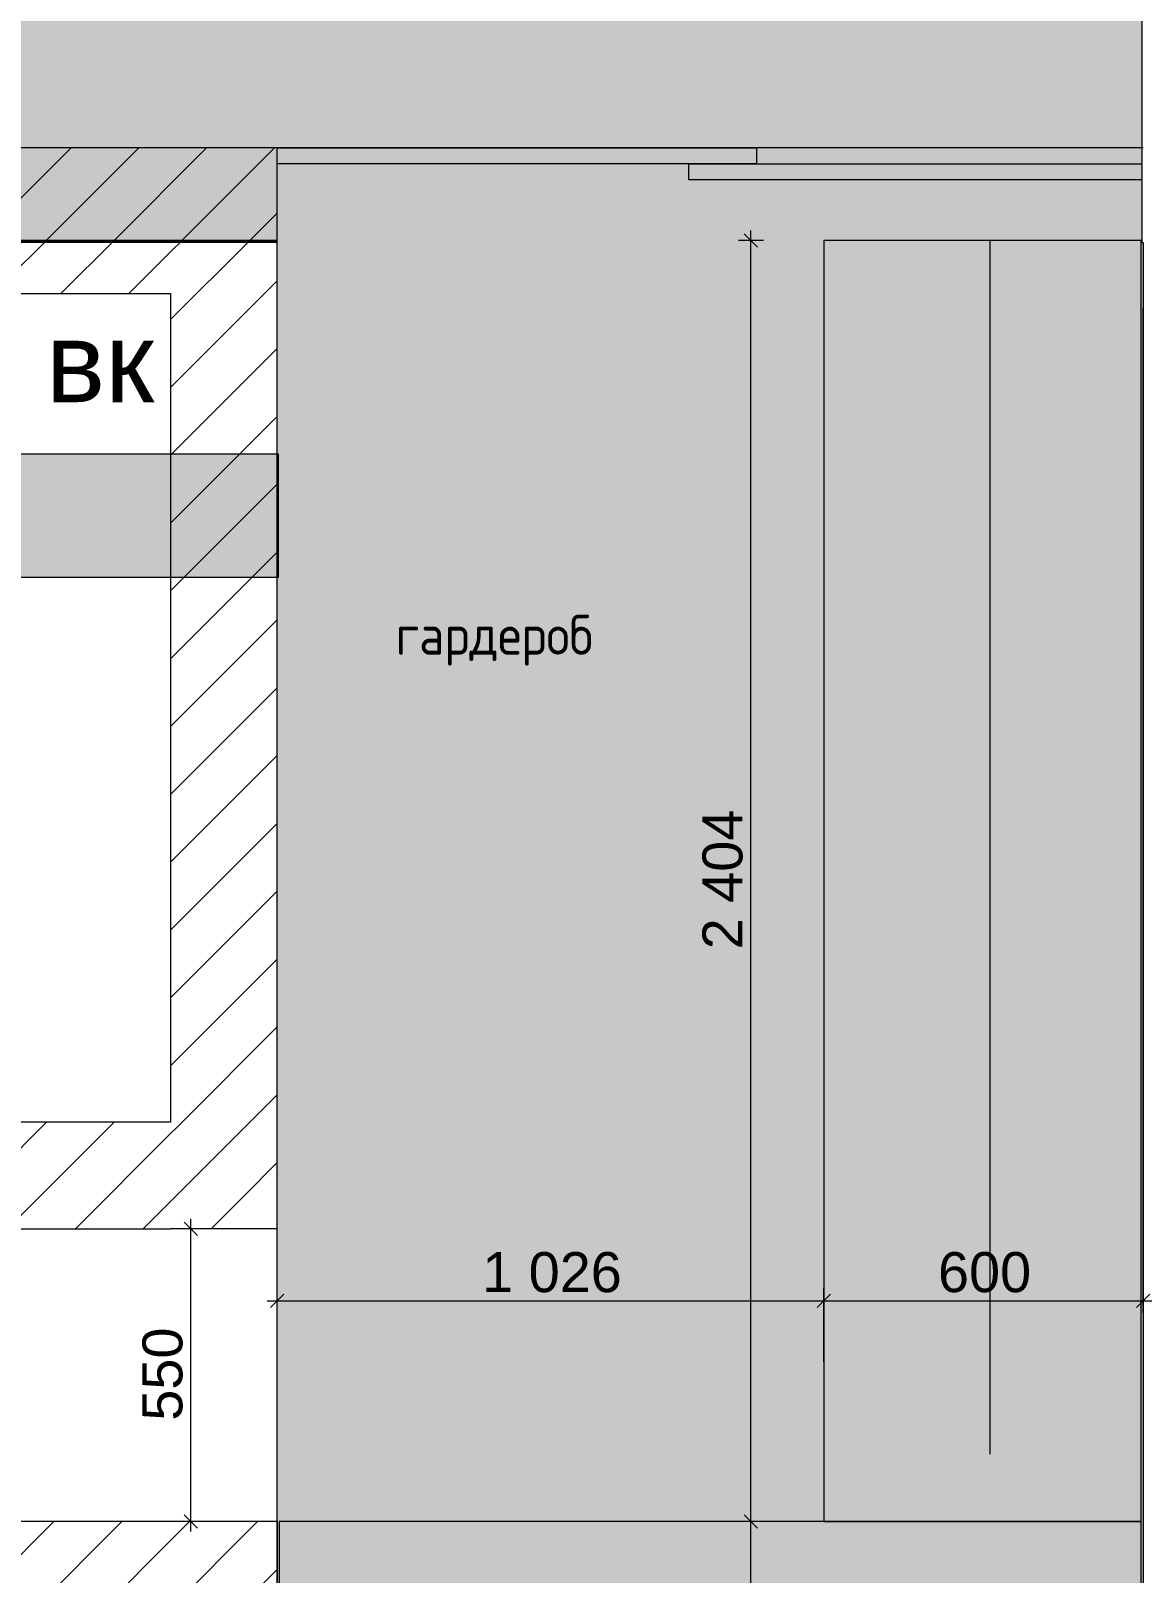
# Model space of a CAD drawing. Header units: millimetres. Extents: x 2336463 to 2579121, y 595385 to 778077.
# Drawn here: x 2403978 to 2406063, y 701510 to 704404 of the extents above; entities that cross this region are included whole.
import ezdxf

# ---------------------------------------------------------------- set-up
doc = ezdxf.new("R2010")
doc.units = ezdxf.units.MM
doc.header["$MEASUREMENT"] = 0
for name, color, linetype in [('+возводимые стены', 7, 'Continuous'), ('1 Планировка размеры', 7, 'Continuous'), ('Интерьер - Мебель', 7, 'Continuous'), ('сит план', 7, 'Continuous')]:
    doc.layers.add(name, color=color, linetype=linetype)
for name, color, linetype, lineweight in [('+возводимые стены_Ном._пера__101', 252, 'Continuous', 5), ('+стена с дверью_Ном._пера__1', 7, 'Continuous', 13), ('Интерьер - Мебель_Ном._пера__1', 7, 'Continuous', 13), ('сит план_Ном._пера__1', 7, 'Continuous', 13)]:
    doc.layers.add(name, color=color, linetype=linetype, lineweight=lineweight)
for name, color, linetype, lineweight, true_color in [('+возводимые стены_Ном._пера__169', 7, 'Continuous', 5, 0x68b353), ('+размер планировка_Ном._пера__242', 7, 'Continuous', 13, 0x1b55b5), ('+стена с дверью_Ном._пера__243', 7, 'Continuous', 13, 0xe25822), ('1 Планировка размеры_Ном._пера__242', 7, 'Continuous', 13, 0x1b55b5), ('сит план_Ном._пера__87', 7, 'Continuous', 20, 0x6a6a6a)]:
    doc.layers.add(name, color=color, linetype=linetype, lineweight=lineweight, true_color=true_color)
doc.styles.add('СГЕНЕРИР_СТИЛЬ_1', font='arial.ttf')
doc.styles.add('СГЕНЕРИР_СТИЛЬ_4', font='isocp.shx')
doc.linetypes.add('вешало', pattern='A,0,[1,Р”РёР·Р°Р№РЅ РїСЂРѕРµРєС‚ СЂР°Р±РѕС‡РёР№1.Shx,S=9.52381,R=0,X=0,Y=0],-1200,0', length=1200)
doc.dimstyles.new('СГЕНЕРИР_СТИЛЬ__1', dxfattribs={"dimtxt": 75, "dimasz": 23.75, "dimexe": 0.18, "dimexo": 300, "dimgap": 0, "dimtad": 1, "dimtih": 1, "dimtoh": 1, "dimdec": 0, "dimzin": 0, "dimdsep": 46, "dimtxsty": 'СГЕНЕРИР_СТИЛЬ_1', "dimblk": 'ARROWHEAD_6', "dimblk1": 'ARROWHEAD_6', "dimblk2": 'ARROWHEAD_6', "dimcen": 0.09, "dimclrd": 256, "dimclre": 256, "dimclrt": 256, "dimazin": 0, "dimtfac": 1, "dimtdec": 4, "dimtmove": 0, "dimatfit": 3, "dimfxl": 0, "dimtolj": 1, "dimtzin": 0, "dimarcsym": 0})
doc.dimstyles.new('СГЕНЕРИР_СТИЛЬ__2', dxfattribs={"dimtxt": 75, "dimasz": 23.75, "dimexe": 0.18, "dimexo": 300, "dimgap": 0, "dimtad": 1, "dimdec": 0, "dimzin": 0, "dimdsep": 46, "dimtxsty": 'СГЕНЕРИР_СТИЛЬ_1', "dimblk": 'ARROWHEAD_6', "dimblk1": 'ARROWHEAD_6', "dimblk2": 'ARROWHEAD_6', "dimcen": 0.09, "dimclrd": 256, "dimclre": 256, "dimclrt": 256, "dimazin": 0, "dimtfac": 1, "dimtdec": 4, "dimtmove": 0, "dimatfit": 3, "dimfxl": 0, "dimtolj": 1, "dimtzin": 0, "dimarcsym": 0})
pattern_1 = [(45, (2086872.015, 585813.69), (-63.639609, 63.639609), [])]

# ---------------------------------------------------------------- blocks, each defined once
blk = doc.blocks.new('Перекрытие_206', base_point=(2404443.8, 701207.5))
at = {"layer": 'Интерьер - Мебель_Ном._пера__1', "color": 7, "linetype": 'Continuous', "lineweight": 13, "flags": 128}
blk.add_lwpolyline([(2404443.8, 701207.5), (2406061.7, 701207.5), (2406061.7, 701606.9), (2404443.8, 701606.9)], close=True, dxfattribs=at)
blk = doc.blocks.new('Перекрытие_207', base_point=(2405465.7, 701606.9))
at = {"layer": 'Интерьер - Мебель_Ном._пера__1', "color": 7, "linetype": 'Continuous', "lineweight": 13, "flags": 128}
blk.add_lwpolyline([(2405465.7, 701606.9), (2406061.7, 701606.9), (2406061.7, 704011), (2405465.7, 704011)], close=True, dxfattribs=at)
blk = doc.blocks.new('Стена_940', base_point=(2403834.9, 704011))
at = {"layer": 'сит план_Ном._пера__87', "linetype": 'Continuous', "lineweight": 20, "true_color": 0x6a6a6a}
h = blk.add_hatch(dxfattribs=at)
h.set_pattern_fill('Блоки_Бетонные_Эффективные', color=251, style=0, pattern_type=2)
h.set_pattern_definition(pattern_1)
h.paths.add_polyline_path([(2403934.9, 703911), (2404240, 703911), (2404240, 704011), (2403934.9, 704011)])
at = {"layer": 'сит план_Ном._пера__1', "color": 7, "linetype": 'Continuous', "lineweight": 13, "flags": 128}
for points in [[(2404240, 704011), (2403934.9, 704011)], [(2403934.9, 703911), (2404240, 703911)]]:
    blk.add_lwpolyline(points, dxfattribs=at)
blk = doc.blocks.new('Стена_957', base_point=(2404240, 704011))
at = {"layer": 'сит план_Ном._пера__87', "linetype": 'Continuous', "lineweight": 20, "true_color": 0x6a6a6a}
h = blk.add_hatch(dxfattribs=at)
h.set_pattern_fill('Блоки_Бетонные_Эффективные', color=251, style=0, pattern_type=2)
h.set_pattern_definition(pattern_1)
h.paths.add_polyline_path([(2404240, 703911), (2404440, 704011), (2404240, 704011)])
h = blk.add_hatch(dxfattribs=at)
h.set_pattern_fill('Блоки_Бетонные_Эффективные', color=251, style=0, pattern_type=2)
h.set_pattern_definition(pattern_1)
h.paths.add_polyline_path([(2404240, 703911), (2404440, 703911), (2404440, 704011)])
h = blk.add_hatch(dxfattribs=at)
h.set_pattern_fill('Блоки_Бетонные_Эффективные', color=251, style=0, pattern_type=2)
h.set_pattern_definition(pattern_1)
h.paths.add_polyline_path([(2404240, 703911), (2404240, 702356.4), (2404440, 702356.4), (2404440, 703911)])
h = blk.add_hatch(dxfattribs=at)
h.set_pattern_fill('Блоки_Бетонные_Эффективные', color=251, style=0, pattern_type=2)
h.set_pattern_definition(pattern_1)
h.paths.add_polyline_path([(2404240, 702156.4), (2404440, 702156.4), (2404240, 702356.4)])
h = blk.add_hatch(dxfattribs=at)
h.set_pattern_fill('Блоки_Бетонные_Эффективные', color=251, style=0, pattern_type=2)
h.set_pattern_definition(pattern_1)
h.paths.add_polyline_path([(2404240, 702356.4), (2404440, 702156.4), (2404440, 702356.4)])
at = {"layer": 'сит план_Ном._пера__1', "color": 7, "linetype": 'Continuous', "lineweight": 13, "flags": 128}
for points in [[(2404440, 704011), (2404240, 704011)], [(2404440, 702156.4), (2404440, 704011)], [(2404240, 703911), (2404240, 702356.4)], [(2404440, 702156.4), (2404240, 702156.4)]]:
    blk.add_lwpolyline(points, dxfattribs=at)
blk = doc.blocks.new('Стена_958', base_point=(2404240, 702356.4))
at = {"layer": 'сит план_Ном._пера__87', "linetype": 'Continuous', "lineweight": 20, "true_color": 0x6a6a6a}
h = blk.add_hatch(dxfattribs=at)
h.set_pattern_fill('Блоки_Бетонные_Эффективные', color=251, style=0, pattern_type=2)
h.set_pattern_definition(pattern_1)
h.paths.add_polyline_path([(2403230.1, 702156.4), (2403430.1, 702156.4), (2403230.1, 702356.4)])
h = blk.add_hatch(dxfattribs=at)
h.set_pattern_fill('Блоки_Бетонные_Эффективные', color=251, style=0, pattern_type=2)
h.set_pattern_definition(pattern_1)
h.paths.add_polyline_path([(2403230.1, 702356.4), (2403430.1, 702156.4), (2403430.1, 702356.4)])
h = blk.add_hatch(dxfattribs=at)
h.set_pattern_fill('Блоки_Бетонные_Эффективные', color=251, style=0, pattern_type=2)
h.set_pattern_definition(pattern_1)
h.paths.add_polyline_path([(2404240, 702356.4), (2403430.1, 702356.4), (2403430.1, 702156.4), (2404240, 702156.4)])
at = {"layer": 'сит план_Ном._пера__1', "color": 7, "linetype": 'Continuous', "lineweight": 13, "flags": 128}
for points in [[(2403230.1, 702356.4), (2403230.1, 702156.4)], [(2404240, 702356.4), (2403230.1, 702356.4)], [(2403430.1, 702156.4), (2404240, 702156.4)]]:
    blk.add_lwpolyline(points, dxfattribs=at)
blk = doc.blocks.new('Стена_960', base_point=(2403230.1, 701406.9))
at = {"layer": 'сит план_Ном._пера__87', "linetype": 'Continuous', "lineweight": 20, "true_color": 0x6a6a6a}
h = blk.add_hatch(dxfattribs=at)
h.set_pattern_fill('Блоки_Бетонные_Эффективные', color=251, style=0, pattern_type=2)
h.set_pattern_definition(pattern_1)
h.paths.add_polyline_path([(2403430.1, 701406.9), (2404240, 701406.9), (2404240, 701606.9), (2403430.1, 701606.9)])
h = blk.add_hatch(dxfattribs=at)
h.set_pattern_fill('Блоки_Бетонные_Эффективные', color=251, style=0, pattern_type=2)
h.set_pattern_definition(pattern_1)
h.paths.add_polyline_path([(2404240, 701406.9), (2404440, 701406.9), (2404440, 701606.9)])
h = blk.add_hatch(dxfattribs=at)
h.set_pattern_fill('Блоки_Бетонные_Эффективные', color=251, style=0, pattern_type=2)
h.set_pattern_definition(pattern_1)
h.paths.add_polyline_path([(2404240, 701406.9), (2404440, 701606.9), (2404240, 701606.9)])
at = {"layer": 'сит план_Ном._пера__1', "color": 7, "linetype": 'Continuous', "lineweight": 13, "flags": 128}
for points in [[(2404440, 701606.9), (2403430.1, 701606.9)], [(2404440, 701606.9), (2404440, 701406.9)], [(2403430.1, 701406.9), (2404240, 701406.9)]]:
    blk.add_lwpolyline(points, dxfattribs=at)
blk = doc.blocks.new('Стена_1068', base_point=(2403833.3, 704009.5))
at = {"layer": '+возводимые стены_Ном._пера__169', "linetype": 'Continuous', "lineweight": 5, "true_color": 0x68b353}
h = blk.add_hatch(dxfattribs=at)
h.set_pattern_fill('Блоки_Бетонные_Эффективные', color=85, style=0, pattern_type=2)
h.set_pattern_definition(pattern_1)
h.paths.add_polyline_path([(2403833.3, 704009.5), (2404439.7, 704009.5), (2404439.7, 704184.5), (2403833.3, 704184.5)])
at = {"layer": '+возводимые стены_Ном._пера__101', "color": 252, "linetype": 'Continuous', "lineweight": 5, "flags": 128}
for points in [[(2404439.7, 704184.5), (2403833.3, 704184.5)], [(2403833.3, 704184.5), (2403833.3, 704009.5)], [(2404439.7, 704009.5), (2404439.7, 704184.5)], [(2403833.3, 704009.5), (2403834.9, 704009.5)], [(2403934.9, 704009.5), (2404439.7, 704009.5)]]:
    blk.add_lwpolyline(points, dxfattribs=at)
blk = doc.blocks.new('*D3788', base_point=(2086872, 585813.7))
at = {"layer": '1 Планировка размеры_Ном._пера__242', "color": 152, "linetype": 'Continuous', "lineweight": 13, "true_color": 0x1b55b5}
for p, q in [((2404278.1, 702156.4), (2404278.1, 702175.1)), ((2404301.6, 702156.4), (2404254.7, 702156.4)), ((2404290.6, 702143.9), (2404265.6, 702168.9)), ((2404278.1, 701606.9), (2404278.1, 702156.4)), ((2404301.6, 701606.9), (2404254.7, 701606.9)), ((2404265.6, 701619.4), (2404290.6, 701594.4)), ((2404278.1, 701588.1), (2404278.1, 701606.9))]:
    blk.add_line(p, q, dxfattribs=at)
at = {"layer": '1 Планировка размеры_Ном._пера__242', "color": 152, "lineweight": 13, "true_color": 0x1b55b5, "insert": (2404263.1, 701796.3), "char_height": 75, "attachment_point": 7, "rotation": 90, "style": 'СГЕНЕРИР_СТИЛЬ_1'}
blk.add_mtext('\\A1;{\\pql;\\fArial|b0|i0|c204|p38;550}', dxfattribs=at)
blk = doc.blocks.new('ARROWHEAD_6')
at = {"color": 0, "linetype": 'Continuous', "lineweight": 0}
for p, q in [((0, 0), (-1, 0)), ((-0.5, -0.5), (0.5, 0.5))]:
    blk.add_line(p, q, dxfattribs=at)
blk = doc.blocks.new('*D3797', base_point=(2086872, 585813.7))
at = {"layer": '1 Планировка размеры_Ном._пера__242', "color": 152, "linetype": 'Continuous', "lineweight": 13, "true_color": 0x1b55b5}
for p, q in [((2404440, 701998.1), (2404440, 703711)), ((2404452.5, 702034), (2404427.5, 702009)), ((2405478.2, 702034), (2405453.2, 702009)), ((2405465.7, 701906.9), (2405465.7, 702044.9)), ((2404421.2, 702021.5), (2404440, 702021.5)), ((2404440, 702021.5), (2405465.7, 702021.5))]:
    blk.add_line(p, q, dxfattribs=at)
at = {"layer": '1 Планировка размеры_Ном._пера__242', "color": 152, "lineweight": 13, "true_color": 0x1b55b5, "insert": (2404824.6, 702036.5), "char_height": 75, "attachment_point": 7, "style": 'СГЕНЕРИР_СТИЛЬ_1'}
blk.add_mtext('\\A1;{\\pql;\\fArial|b0|i0|c204|p38;1\xa0026}', dxfattribs=at)
blk = doc.blocks.new('*D3798', base_point=(2086872, 585813.7))
at = {"layer": '1 Планировка размеры_Ном._пера__242', "color": 152, "linetype": 'Continuous', "lineweight": 13, "true_color": 0x1b55b5}
for p, q in [((2406065.4, 701998.1), (2406065.4, 703884.4)), ((2405478.2, 702034), (2405453.2, 702009)), ((2405465.7, 701906.9), (2405465.7, 702044.9)), ((2406052.9, 702009), (2406077.9, 702034)), ((2405465.7, 702021.5), (2406065.4, 702021.5)), ((2406065.4, 702021.5), (2406084.1, 702021.5))]:
    blk.add_line(p, q, dxfattribs=at)
at = {"layer": '1 Планировка размеры_Ном._пера__242', "color": 152, "lineweight": 13, "true_color": 0x1b55b5, "insert": (2405680.2, 702036.5), "char_height": 75, "attachment_point": 7, "style": 'СГЕНЕРИР_СТИЛЬ_1'}
blk.add_mtext('\\A1;{\\pql;\\fArial|b0|i0|c204|p38;600}', dxfattribs=at)
blk = doc.blocks.new('*D3840', base_point=(2086872, 585813.7))
at = {"layer": '1 Планировка размеры_Ном._пера__242', "color": 152, "linetype": 'Continuous', "lineweight": 13, "true_color": 0x1b55b5}
for p, q in [((2410960.7, 693213), (2410960.7, 693166.1)), ((2402354.6, 693177.2), (2402379.6, 693202.2)), ((2410960.7, 693189.5), (2402367.1, 693189.7)), ((2410948.2, 693177), (2410973.2, 693202)), ((2410979.4, 693189.5), (2410960.7, 693189.5))]:
    blk.add_line(p, q, dxfattribs=at)
at = {"layer": '1 Планировка размеры_Ном._пера__242', "color": 152, "lineweight": 13, "true_color": 0x1b55b5, "char_height": 75, "attachment_point": 7, "rotation": 359.9989, "style": 'СГЕНЕРИР_СТИЛЬ_1'}
for s, insert in [('\\A1;{\\pql;\\fArial|b0|i0|c204|p38;95}', (2402379.6, 693204.7)), ('\\A1;{\\pql;\\fArial|b0|i0|c204|p38;8\xa0594}', (2406535.7, 693204.6))]:
    blk.add_mtext(s, dxfattribs=dict(at, insert=insert))
blk = doc.blocks.new('*D3863', base_point=(2086872, 585813.7))
at = {"layer": '1 Планировка размеры_Ном._пера__242', "color": 152, "linetype": 'Continuous', "lineweight": 13, "true_color": 0x1b55b5}
for p, q in [((2405352.6, 701606.9), (2405305.8, 701606.9)), ((2405316.7, 701619.4), (2405341.7, 701594.4)), ((2405329.2, 701204.4), (2405329.2, 701606.9)), ((2405352.6, 701204.4), (2404740, 701204.4)), ((2405316.7, 701216.9), (2405341.7, 701191.9)), ((2405329.2, 701185.6), (2405329.2, 701204.4))]:
    blk.add_line(p, q, dxfattribs=at)
at = {"layer": '1 Планировка размеры_Ном._пера__242', "color": 152, "lineweight": 13, "true_color": 0x1b55b5, "insert": (2405314.2, 701320.2), "char_height": 75, "attachment_point": 7, "rotation": 90, "style": 'СГЕНЕРИР_СТИЛЬ_1'}
blk.add_mtext('\\A1;{\\pql;\\fArial|b0|i0|c204|p38;402}', dxfattribs=at)
blk = doc.blocks.new('*D3864', base_point=(2086872, 585813.7))
at = {"layer": '1 Планировка размеры_Ном._пера__242', "color": 152, "linetype": 'Continuous', "lineweight": 13, "true_color": 0x1b55b5}
for p, q in [((2405329.2, 704011), (2405329.2, 704029.8)), ((2405352.6, 704011), (2405305.8, 704011)), ((2405341.7, 703998.5), (2405316.7, 704023.5)), ((2405329.2, 701606.9), (2405329.2, 704011)), ((2405352.6, 701606.9), (2405305.8, 701606.9)), ((2405316.7, 701619.4), (2405341.7, 701594.4))]:
    blk.add_line(p, q, dxfattribs=at)
at = {"layer": '1 Планировка размеры_Ном._пера__242', "color": 152, "lineweight": 13, "true_color": 0x1b55b5, "insert": (2405314.2, 702680.7), "char_height": 75, "attachment_point": 7, "rotation": 90, "style": 'СГЕНЕРИР_СТИЛЬ_1'}
blk.add_mtext('\\A1;{\\pql;\\fArial|b0|i0|c204|p38;2\xa0404}', dxfattribs=at)

msp = doc.modelspace()

# ---------------------------------------------------------------- hatches: boundary and pattern name
at = {"layer": '+стена с дверью_Ном._пера__243', "linetype": 'Continuous', "lineweight": 0, "true_color": 0x381608}
msp.add_hatch(color=28, dxfattribs=at).paths.add_polyline_path([(2397562, 706910.6), (2404214.6, 706910.6), (2404214.6, 709999), (2406042.9, 709999), (2406184.2, 709999), (2406184.2, 707032.4), (2406042.9, 707032.4), (2406042.9, 705401.1), (2406063, 705401.1), (2406063, 704006.7), (2406065.2, 704006.7), (2406065.2, 701204.4), (2404440, 701204.4), (2404440, 704006.7), (2403834.9, 704006.7), (2403834.9, 703610.7), (2398839.9, 703610.7), (2398839.9, 705400.5), (2397562, 705400.5)])
at = {"layer": 'сит план_Ном._пера__1', "linetype": 'Continuous', "lineweight": 13}
h = msp.add_hatch(dxfattribs=at)
h.set_pattern_fill('AR_CONC', style=0, pattern_type=2)
h.set_pattern_definition([(50, (2086872.01, 585813.69), (-182.18467, 15.939086), [19.05, -209.55]), (355, (2086872.01, 585813.69), (-35.24342, 191.05685), [15.24, -167.64058]), (100.451445, (2086887.2, 585812.36), (146.94125, 175.11775), [16.19001, -178.09024]), (46.1842, (2086872.01, 585864.49), (-271.07904, 42.04233), [28.575, -314.325]), (96.63556, (2086894.6, 585860.98), (237.40413, 247.42612), [24.28502, -267.1356]), (351.18415, (2086872.01, 585864.49), (237.40413, 247.42612), [22.85997, -251.45973]), (21, (2086897.41, 585851.79), (-151.61439, 102.2652), [19.05, -209.55]), (326, (2086897.41, 585851.79), (61.80203, 184.18797), [15.24, -167.64]), (71.451445, (2086910.05, 585843.26), (213.41642, 81.92277), [16.19001, -178.08994]), (37.5, (2086872.015, 585813.686), (3.088603, 84.555039), [0, -165.608, 0, -170.18, 0, -168.275]), (7.5, (2086872.015, 585813.69), (66.819663, 100.180575), [0, -97.028, 0, -161.798, 0, -64.135]), (327.5, (2086815.37, 585813.686), (-135.590595, 5.728744), [0, -63.5, 0, -198.12, 0, -262.89]), (317.5, (2086789.97, 585813.69), (148.12918, 25.42649), [0, -82.55, 0, -131.572, 0, -186.69])])
h.paths.add_polyline_path([(2398839.9, 703610.7), (2404441.8, 703610.7), (2404441.8, 703378.7), (2398839.9, 703378.7)])

# ---------------------------------------------------------------- linework, layer by layer
at = {"layer": '+стена с дверью_Ном._пера__1', "color": 7, "linetype": 'Continuous', "lineweight": 13, "flags": 128}
msp.add_lwpolyline([(2397562, 706910.6), (2404214.6, 706910.6), (2404214.6, 709999), (2406042.9, 709999), (2406184.2, 709999), (2406184.2, 707032.4), (2406042.9, 707032.4), (2406042.9, 705401.1), (2406063, 705401.1), (2406063, 704006.7), (2406065.2, 704006.7), (2406065.2, 701204.4), (2404440, 701204.4), (2404440, 704006.7), (2403834.9, 704006.7), (2403834.9, 703610.7), (2398839.9, 703610.7), (2398839.9, 705400.5), (2397562, 705400.5)], close=True, dxfattribs=at)
at = {"layer": 'Интерьер - Мебель_Ном._пера__1', "color": 7, "linetype": 'Continuous', "lineweight": 13}
for p, q in [((2406065.4, 704184.4), (2404439.7, 704184.4)), ((2404439.7, 704184.4), (2405339.7, 704184.4)), ((2404439.7, 704154.4), (2404439.7, 704184.4)), ((2406065.4, 704184.4), (2405165.4, 704184.4)), ((2405339.7, 704184.4), (2405339.7, 704154.4)), ((2405339.7, 704154.4), (2404439.7, 704154.4)), ((2405212.7, 704154.4), (2406062.7, 704154.4)), ((2405212.7, 704124.4), (2405212.7, 704154.4)), ((2406062.7, 704154.4), (2406062.7, 704124.4)), ((2406062.7, 704124.4), (2405212.7, 704124.4))]:
    msp.add_line(p, q, dxfattribs=at)
at = {"layer": 'Интерьер - Мебель_Ном._пера__1', "color": 7, "linetype": 'вешало', "lineweight": 13}
msp.add_line((2405777.3, 704011.6), (2405777.3, 701733.4), dxfattribs=at)
at = {"layer": 'сит план_Ном._пера__1', "color": 7, "linetype": 'Continuous', "lineweight": 13, "flags": 128}
msp.add_lwpolyline([(2398839.9, 703610.7), (2404441.8, 703610.7), (2404441.8, 703378.7), (2398839.9, 703378.7)], close=True, dxfattribs=at)

# ---------------------------------------------------------------- block references
at = {"layer": '+возводимые стены', "color": 252, "lineweight": 5}
msp.add_blockref('Стена_1068', (2403833.3, 704009.5), dxfattribs=at)
at = {"layer": 'Интерьер - Мебель', "color": 7, "linetype": 'Continuous', "lineweight": 13}
for name, p in [('Перекрытие_207', (2405465.7, 701606.9)), ('Перекрытие_206', (2404443.8, 701207.5))]:
    msp.add_blockref(name, p, dxfattribs=at)
at = {"layer": 'сит план', "color": 7, "lineweight": 13}
for name, p in [('Стена_940', (2403834.9, 704011)), ('Стена_957', (2404240, 704011)), ('Стена_958', (2404240, 702356.4)), ('Стена_960', (2403230.1, 701406.9))]:
    msp.add_blockref(name, p, dxfattribs=at)

# ---------------------------------------------------------------- texts
at = {"layer": '+размер планировка_Ном._пера__242', "color": 152, "linetype": 'Continuous', "lineweight": 13, "true_color": 0x1b55b5, "insert": (2404662.2, 703308.5), "char_height": 75, "attachment_point": 1, "style": 'СГЕНЕРИР_СТИЛЬ_4'}
msp.add_mtext('\\A1;{\\pql;\\Fisocp.shx;гардероб}', dxfattribs=at)
at = {"layer": 'сит план_Ном._пера__1', "color": 7, "linetype": 'Continuous', "lineweight": 13, "insert": (2404005.7, 703857.4), "char_height": 150, "attachment_point": 1, "style": 'СГЕНЕРИР_СТИЛЬ_1'}
msp.add_mtext('\\A1;{\\pql;\\fArial|b0|i0|c204|p38;в\\fArial|b0|i0|c204|p38;к}', dxfattribs=at)

# ---------------------------------------------------------------- dimensions: what is measured, and where the dimension line sits
at = {"layer": '1 Планировка размеры', "color": 152, "linetype": 'Continuous', "lineweight": 13, "true_color": 0x1b55b5}
for base, p1, p2, picture, middle in [((2406065.4, 702021.5), (2405465.7, 701606.9), (2406065.4, 704184.4), '*D3798', (2405765.9, 702074)), ((2405465.7, 702021.5), (2404440, 704011), (2405465.7, 701606.9), '*D3797', (2404953.4, 702074))]:
    dim = msp.add_linear_dim(base=base, p1=p1, p2=p2, dimstyle='СГЕНЕРИР_СТИЛЬ__1', dxfattribs=at)
    dim.commit()
    dim.dimension.update_dxf_attribs({"geometry": picture, "text_midpoint": middle, "dimtype": 160})
for base, p1, p2, angle, picture, middle, turn in [((2405329.2, 704011), (2405465.7, 701606.9), (2405465.7, 704011), 90, '*D3864', (2405276.7, 702809.5), 90), ((2404278.1311, 702156.3969), (2404439.983, 701606.8603), (2404439.983, 702156.3969), 90, '*D3788', (2404225.6311, 701882.0216), 90), ((2402367.1, 693189.7), (2410960.8, 702168.4), (2402367.1, 693616.8), 179.9989, '*D3840', (2406664.5, 693242.1), 359.9989), ((2405329.2034, 701606.8603), (2404439.983, 701204.365), (2405465.6954, 701606.8603), 90, '*D3863', (2405276.7034, 701406.0057), 90)]:
    dim = msp.add_linear_dim(base=base, p1=p1, p2=p2, angle=angle, dimstyle='СГЕНЕРИР_СТИЛЬ__2', dxfattribs=at)
    dim.commit()
    dim.dimension.update_dxf_attribs({"geometry": picture, "text_midpoint": middle, "dimtype": 160, "text_rotation": turn})

doc.saveas('drawing.dxf')
